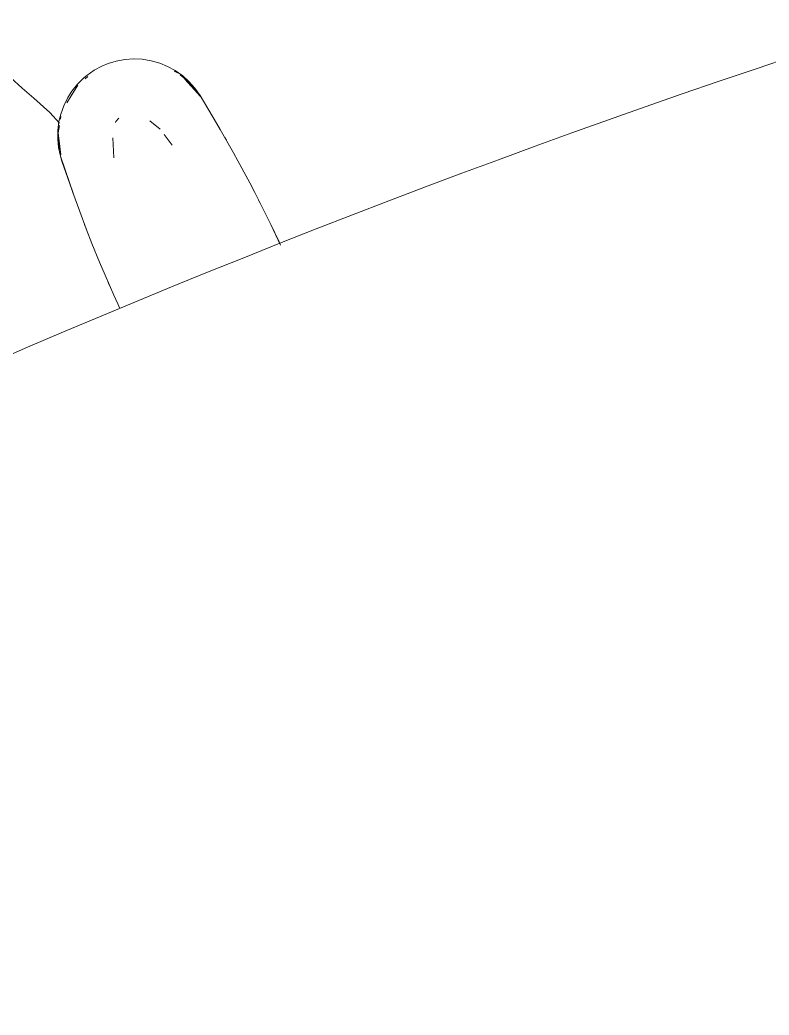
# Model space of a CAD drawing. Header units: millimetres. Extents: x 155920 to 295199, y -4084 to 97293.
# Drawn here: x 166717 to 167138, y 25151 to 25710 of the extents above; entities that cross this region are included whole.
import ezdxf

# ---------------------------------------------------------------- set-up
doc = ezdxf.new("R2010")
doc.units = ezdxf.units.MM
doc.header["$MEASUREMENT"] = 0
doc.layers.add('G-IMPT', color=8, linetype='CONTINUOUS', lineweight=9)
doc.layers.add('I-FURN', color=8, linetype='CONTINUOUS', lineweight=9)

msp = doc.modelspace()

# ---------------------------------------------------------------- linework, layer by layer
at = {"layer": 'G-IMPT'}
for p, q in [((166771.17, 25687.11), (166766.81, 25685.79)), ((166771.17, 25687.11), (166776.11, 25688.02)), ((166781.16, 25688.35), (166776.11, 25688.02)), ((166785.86, 25688.12), (166781.16, 25688.35)), ((166785.86, 25688.12), (166790.83, 25687.32)), ((166790.83, 25687.32), (166795.71, 25685.93)), ((166758.8, 25681.92), (166754.69, 25679.03)), ((166763.25, 25684.32), (166758.8, 25681.92)), ((166763.25, 25684.32), (166766.81, 25685.79)), ((166800.03, 25684.15), (166795.71, 25685.93)), ((166800.03, 25684.15), (166804.47, 25681.72)), ((166803.88, 25681.44), (166806.16, 25680.23)), ((166808.63, 25678.75), (166804.47, 25681.72)), ((166718.45, 25671.96), (166711.77, 25677.86)), ((166749.4, 25674.05), (166753, 25677.62)), ((166754.69, 25679.03), (166753, 25677.62)), ((166753.73, 25677.08), (166755.31, 25678.5)), ((166812.96, 25674.5), (166807.18, 25679.37)), ((166808.63, 25678.75), (166812.06, 25675.68)), ((166818.6, 25667.23), (166809.86, 25676.91)), ((166809.86, 25676.91), (166816.37, 25669.85)), ((166812.06, 25675.68), (166815.44, 25671.89)), ((166724.86, 25666.31), (166718.45, 25671.96)), ((166749.76, 25673.5), (166743.41, 25663.57)), ((166747.34, 25669.99), (166743.41, 25663.57)), ((166746.26, 25670.11), (166744, 25666.56)), ((166749.4, 25674.05), (166746.26, 25670.11)), ((166749.76, 25673.5), (166747.34, 25669.99)), ((166812.96, 25674.5), (166818.25, 25667.69)), ((166818.39, 25667.7), (166815.44, 25671.89)), ((166818.6, 25667.23), (166816.37, 25669.85)), ((166733.97, 25658.28), (166724.86, 25666.31)), ((166741.74, 25661.99), (166744, 25666.56)), ((166827.69, 25652.26), (166818.39, 25667.7)), ((166741.74, 25661.99), (166740.05, 25657.22)), ((166733.97, 25658.28), (166739.32, 25652.14)), ((166738.43, 25648.04), (166739.07, 25653.12)), ((166740.05, 25657.22), (166739.07, 25653.12)), ((166739.88, 25654.52), (166740.1, 25655.89)), ((166771.13, 25653.09), (166770.85, 25652.63)), ((166772.71, 25654.95), (166771.13, 25653.09)), ((166790.14, 25653.55), (166795.97, 25648.79)), ((166738.43, 25648.04), (166738.38, 25642.96)), ((166738.63, 25646.68), (166739.31, 25650.94)), ((166829.75, 25648.66), (166827.69, 25652.26)), ((166837.24, 25635.54), (166829.75, 25648.66)), ((166738.38, 25642.96), (166738.81, 25638.61)), ((166738.63, 25646.68), (166738.95, 25643.84)), ((166738.63, 25646.68), (166740.18, 25634.32)), ((166739.26, 25636.8), (166738.7, 25645.56)), ((166738.95, 25643.84), (166740.18, 25634.32)), ((166769.95, 25632.74), (166769.3, 25643.94)), ((166802.76, 25639.76), (166798.19, 25645.83)), ((166833.19, 25642.68), (166832.33, 25644.13)), ((166739.86, 25633.62), (166738.81, 25638.61)), ((166740.02, 25633.78), (166739.26, 25636.8)), ((166739.86, 25633.62), (166747.34, 25611.78)), ((166739.86, 25633.62), (166740.75, 25630.93)), ((166739.86, 25633.62), (166746.79, 25613.2)), ((166747.34, 25611.78), (166740.75, 25630.93)), ((166837.24, 25635.54), (166839.69, 25631.07)), ((166839.69, 25631.07), (166846.4, 25618.59)), ((166849.17, 25613.24), (166846.4, 25618.59)), ((166746.79, 25613.2), (166750.71, 25602.46)), ((166849.17, 25613.24), (166854.49, 25602.75)), ((166851.36, 25608.87), (166852.28, 25607.17)), ((166852.28, 25607.17), (166852.93, 25605.82)), ((166858.2, 25595.19), (166854.49, 25602.75)), ((166754.4, 25592.82), (166750.71, 25602.46)), ((166753.66, 25594.73), (166753.18, 25596.07)), ((166753.66, 25594.73), (166754.38, 25592.97)), ((166754.4, 25592.82), (166757.64, 25584.55)), ((166858.2, 25595.19), (166863.66, 25583.55)), ((166858.2, 25595.19), (166863.59, 25583.52)), ((166858.2, 25595.19), (166862.84, 25585.44)), ((166761.93, 25574.07), (166757.64, 25584.55)), ((166863.7, 25583.56), (166862.84, 25585.44)), ((166761.93, 25574.07), (166764.99, 25566.8)), ((166769.93, 25555.53), (166764.99, 25566.8)), ((166766.55, 25563.26), (166767.18, 25561.73)), ((166767.18, 25561.73), (166768.06, 25559.84)), ((166769.93, 25555.53), (166772.17, 25550.54)), ((166773.32, 25548.08), (166772.17, 25550.54))]:
    msp.add_line(p, q, dxfattribs=at)
at = {"layer": 'I-FURN'}
msp.add_arc((168905.57, 20427.54), 5546.8, 107.7512, 122.2488, dxfattribs=at)

doc.saveas('drawing.dxf')
